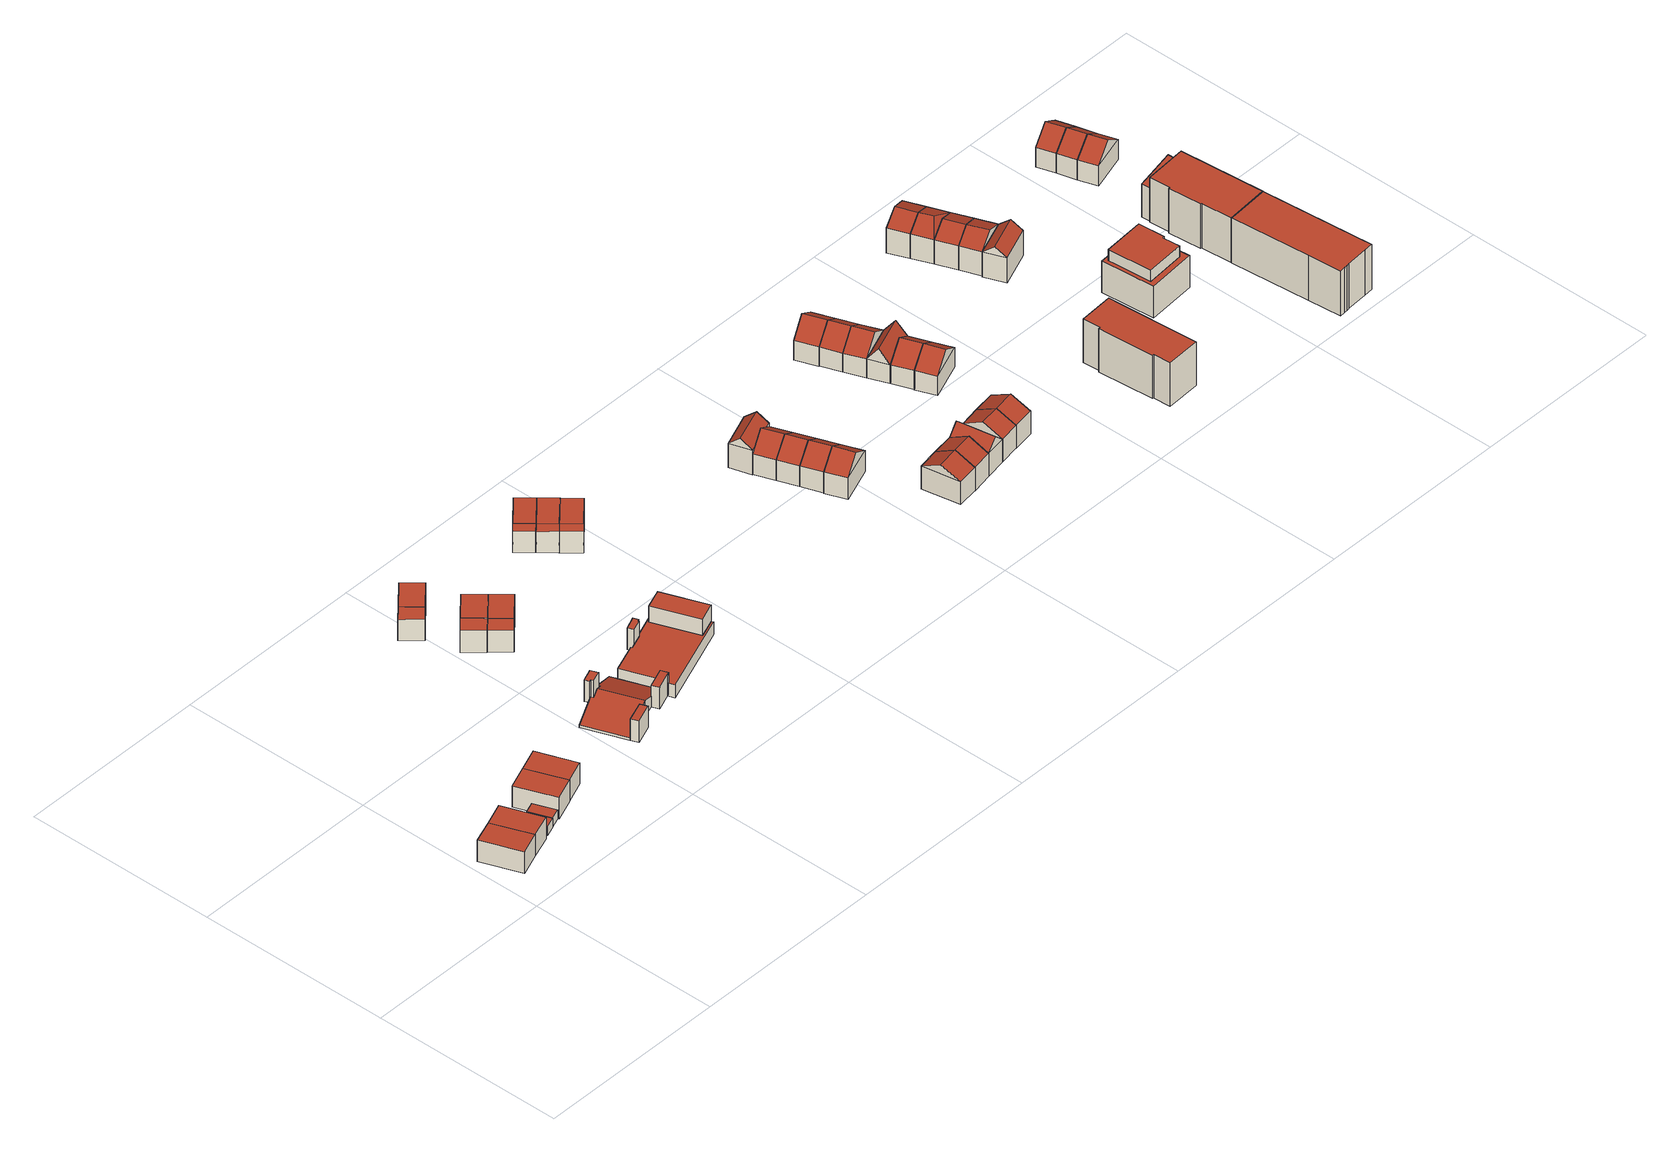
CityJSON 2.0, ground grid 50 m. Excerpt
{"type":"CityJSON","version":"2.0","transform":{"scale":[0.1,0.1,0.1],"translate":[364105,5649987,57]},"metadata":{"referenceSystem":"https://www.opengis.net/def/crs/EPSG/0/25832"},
"CityObjects":{
"building1":{"type":"Building","attributes":{"Geometrietyp2DReferenz":"3000","Gemeindeschluessel":"05315000","function":"31001_1010","roofType":"9999","measuredHeight":6,"storeysAboveGround":3},"address":[{"country":"Germany","locality":"Köln","thoroughfareNumber":"20","thoroughfareName":"Dellbrücker Steinweg"}],"geometry":[{"type":"Solid","lod":"2","boundaries":[[[[0,1,2,3]],[[1,4,5,2]],[[0,6,4,1]],[[3,7,6,0]],[[2,5,7,3]],[[4,6,7,5]]]],"semantics":{"surfaces":[{"type":"RoofSurface"},{"type":"WallSurface"},{"type":"GroundSurface"}],"values":[[0,1,1,1,1,2]]}}]},
"building2":{"type":"Building","attributes":{"Geometrietyp2DReferenz":"3000","Gemeindeschluessel":"05315000","function":"31001_1010","roofType":"9999","measuredHeight":6,"storeysAboveGround":3},"address":[{"country":"Germany","locality":"Köln","thoroughfareNumber":"22","thoroughfareName":"Dellbrücker Steinweg"}],"geometry":[{"type":"Solid","lod":"2","boundaries":[[[[1,8,9,2]],[[8,10,11,9]],[[1,4,10,8]],[[2,5,4,1]],[[9,11,5,2]],[[10,4,5,11]]]],"semantics":{"surfaces":[{"type":"RoofSurface"},{"type":"WallSurface"},{"type":"GroundSurface"}],"values":[[0,1,1,1,1,2]]}}]},
"building3":{"type":"Building","attributes":{"Geometrietyp2DReferenz":"3000","Gemeindeschluessel":"05315000","function":"31001_2463","roofType":"9999","measuredHeight":2.5,"storeysAboveGround":1},"address":[{"country":"Germany","locality":"Köln","thoroughfareNumber":"22","thoroughfareName":"Dellbrücker Steinweg"}],"geometry":[{"type":"Solid","lod":"2","boundaries":[[[[12,13,14,15]],[[13,16,17,14]],[[12,18,16,13]],[[15,19,18,12]],[[14,17,19,15]],[[16,18,19,17]]]],"semantics":{"surfaces":[{"type":"RoofSurface"},{"type":"WallSurface"},{"type":"GroundSurface"}],"values":[[0,1,1,1,1,2]]}}]},
"building4":{"type":"Building","attributes":{"Geometrietyp2DReferenz":"3000","Gemeindeschluessel":"05315000","function":"31001_2463","roofType":"9999","measuredHeight":2.5,"storeysAboveGround":1},"address":[{"country":"Germany","locality":"Köln","thoroughfareNumber":"24","thoroughfareName":"Dellbrücker Steinweg"}],"geometry":[{"type":"Solid","lod":"2","boundaries":[[[[20,21,22,23]],[[21,24,25,22]],[[20,26,24,21]],[[23,27,26,20]],[[22,25,27,23]],[[24,26,27,25]]]],"semantics":{"surfaces":[{"type":"RoofSurface"},{"type":"WallSurface"},{"type":"GroundSurface"}],"values":[[0,1,1,1,1,2]]}}]},
"building5":{"type":"Building","attributes":{"Geometrietyp2DReferenz":"3000","Gemeindeschluessel":"05315000","function":"31001_1010","roofType":"9999","measuredHeight":6.06,"storeysAboveGround":3},"address":[{"country":"Germany","locality":"Köln","thoroughfareNumber":"24","thoroughfareName":"Dellbrücker Steinweg"}],"geometry":[{"type":"Solid","lod":"2","boundaries":[[[[28,29,30,31]],[[29,32,33,30]],[[28,34,32,29]],[[31,35,34,28]],[[30,33,35,31]],[[32,34,35,33]]]],"semantics":{"surfaces":[{"type":"RoofSurface"},{"type":"WallSurface"},{"type":"GroundSurface"}],"values":[[0,1,1,1,1,2]]}}]},
"building6":{"type":"Building","attributes":{"Geometrietyp2DReferenz":"3000","Gemeindeschluessel":"05315000","function":"31001_1010","roofType":"9999","measuredHeight":5.94,"storeysAboveGround":3},"address":[{"country":"Germany","locality":"Köln","thoroughfareNumber":"26","thoroughfareName":"Dellbrücker Steinweg"}],"geometry":[{"type":"Solid","lod":"2","boundaries":[[[[29,36,37,30]],[[36,38,39,37]],[[29,40,38,36]],[[30,41,40,29]],[[37,39,41,30]],[[38,40,41,39]]]],"semantics":{"surfaces":[{"type":"RoofSurface"},{"type":"WallSurface"},{"type":"GroundSurface"}],"values":[[0,1,1,1,1,2]]}}]},
"building7":{"type":"Building","attributes":{"Gemeindeschluessel":"05315000","Geometrietyp2DReferenz":"3000","function":"31001_1010"},"address":[{"country":"Germany","locality":"Köln","thoroughfareNumber":"54","thoroughfareName":"Dellbrücker Steinweg"}],"children":["building7-1","building7-2","building7-3","building7-4"]},
"building7-1":{"type":"BuildingPart","attributes":{"roofType":"3100","measuredHeight":4.27,"storeysAboveGround":4},"parents":["building7"],"geometry":[{"type":"MultiSurface","lod":"2","boundaries":[[[42,43,44,45]],[[46,47,43,42]],[[48,49,50,51]],[[52,53,49,48]],[[54,55,56,57]],[[58,59,55,54]],[[60,61,59,58]],[[62,63,61,60]],[[64,65,63,62]],[[66,67,52,48,51,46,42,68]],[[45,64,62,60,58,54,57,68,42]],[[43,47,50,49,53,69,70,71,56,55,59,61,63,65,44]],[[46,51,50,47]],[[72,73,69,53]],[[67,73,72,52]],[[73,74,70,69]],[[67,66,74,73]],[[75,71,70,74]],[[66,68,75,74]],[[75,76,56,71]],[[68,57,76,75]],[[65,64,45,44]]],"semantics":{"surfaces":[{"type":"WallSurface"},{"type":"RoofSurface"},{"type":"GroundSurface"},{"type":"ClosureSurface"}],"values":[0,0,0,0,0,0,0,0,0,1,1,2,3,0,3,0,3,0,3,0,3,3]}}]},
"building7-2":{"type":"BuildingPart","attributes":{"roofType":"1000","measuredHeight":6,"storeysAboveGround":4},"parents":["building7"],"geometry":[{"type":"MultiSurface","lod":"2","boundaries":[[[77,78,47,79]],[[80,81,78,77]],[[82,50,81,80]],[[77,79,82,80]],[[47,78,81,50]],[[82,79,46,51]],[[47,50,51,46]]],"semantics":{"surfaces":[{"type":"WallSurface"},{"type":"RoofSurface"},{"type":"GroundSurface"},{"type":"ClosureSurface"}],"values":[0,0,0,1,2,0,3]}}]},
"building7-3":{"type":"BuildingPart","attributes":{"roofType":"9999","measuredHeight":6,"storeysAboveGround":4},"parents":["building7"],"geometry":[{"type":"MultiSurface","lod":"2","boundaries":[[[83,84,85,86,87]],[[85,44,88,86]],[[85,84,64,45]],[[83,89,65,84]],[[87,90,89,83]],[[86,88,90,87]],[[65,44,45,64]],[[44,65,89,90,88]]],"semantics":{"surfaces":[{"type":"RoofSurface"},{"type":"WallSurface"},{"type":"GroundSurface"}],"values":[0,1,1,1,1,1,1,2]}}]},
"building7-4":{"type":"BuildingPart","attributes":{"roofType":"9999","measuredHeight":6,"storeysAboveGround":4},"address":[{"country":"Germany","locality":"Köln","thoroughfareNumber":"54","thoroughfareName":"Dellbrücker Steinweg"}],"parents":["building7"],"geometry":[{"type":"MultiSurface","lod":"2","boundaries":[[[91,92,93,94,95,96]],[[94,76,97,95]],[[94,93,66,68,57]],[[93,92,67,66]],[[92,91,52,67]],[[96,98,72,91]],[[95,97,98,96]],[[74,75,68,66]],[[57,68,75,76]],[[73,74,66,67]],[[72,73,67,52]],[[76,74,73,72,98,97]]],"semantics":{"surfaces":[{"type":"RoofSurface"},{"type":"WallSurface"},{"type":"GroundSurface"}],"values":[0,1,1,1,1,1,1,1,1,1,1,2]}}]},
"building8":{"type":"Building","attributes":{"Gemeindeschluessel":"05315000","Geometrietyp2DReferenz":"3000","function":"31001_1010"},"address":[{"country":"Germany","locality":"Köln","thoroughfareNumber":"19","thoroughfareName":"Dellbrücker Steinweg"}],"children":["building8-1","building8-2"]},
"building8-1":{"type":"BuildingPart","attributes":{"roofType":"9999","measuredHeight":5.98,"storeysAboveGround":3},"parents":["building8"],"geometry":[{"type":"MultiSurface","lod":"2","boundaries":[[[99,100,101,102]],[[100,103,104,101]],[[99,105,103,100]],[[102,106,105,99]],[[107,108,104,106]],[[102,101,108,107]],[[103,105,106,104]]],"semantics":{"surfaces":[{"type":"RoofSurface"},{"type":"WallSurface"},{"type":"GroundSurface"}],"values":[0,1,1,1,1,1,2]}}]},
"building8-2":{"type":"BuildingPart","attributes":{"roofType":"9999","measuredHeight":5.97,"storeysAboveGround":3},"address":[{"country":"Germany","locality":"Köln","thoroughfareNumber":"19","thoroughfareName":"Dellbrücker Steinweg"}],"parents":["building8"],"geometry":[{"type":"Solid","lod":"2","boundaries":[[[[109,102,101,110]],[[109,111,107,102]],[[110,112,111,109]],[[101,108,112,110]],[[102,107,108,101]],[[107,111,112,108]]]],"semantics":{"surfaces":[{"type":"RoofSurface"},{"type":"WallSurface"},{"type":"GroundSurface"}],"values":[[0,1,1,1,1,2]]}}]},
"building9":{"type":"Building","attributes":{"Gemeindeschluessel":"05315000","Geometrietyp2DReferenz":"3000","function":"31001_1010"},"address":[{"country":"Germany","locality":"Köln","thoroughfareNumber":"17","thoroughfareName":"Dellbrücker Steinweg"}],"children":["building9-1","building9-2"]},
"building9-1":{"type":"BuildingPart","attributes":{"roofType":"9999","measuredHeight":6.03,"storeysAboveGround":3},"parents":["building9"],"geometry":[{"type":"Solid","lod":"2","boundaries":[[[[113,114,115,116]],[[114,117,118,115]],[[113,119,117,114]],[[116,120,119,113]],[[115,118,120,116]],[[117,119,120,118]]]],"semantics":{"surfaces":[{"type":"RoofSurface"},{"type":"WallSurface"},{"type":"GroundSurface"}],"values":[[0,1,1,1,1,2]]}}]},
"building9-2":{"type":"BuildingPart","attributes":{"roofType":"9999","measuredHeight":6.03,"storeysAboveGround":3},"address":[{"country":"Germany","locality":"Köln","thoroughfareNumber":"17","thoroughfareName":"Dellbrücker Steinweg"}],"parents":["building9"],"geometry":[{"type":"Solid","lod":"2","boundaries":[[[[121,116,115,122]],[[121,123,120,116]],[[122,124,123,121]],[[115,118,124,122]],[[116,120,118,115]],[[120,123,124,118]]]],"semantics":{"surfaces":[{"type":"RoofSurface"},{"type":"WallSurface"},{"type":"GroundSurface"}],"values":[[0,1,1,1,1,2]]}}]},
"building10":{"type":"Building","attributes":{"Gemeindeschluessel":"05315000","Geometrietyp2DReferenz":"3000","function":"31001_1010"},"address":[{"country":"Germany","locality":"Köln","thoroughfareNumber":"15","thoroughfareName":"Dellbrücker Steinweg"}],"children":["building10-1","building10-2"]},
"building10-1":{"type":"BuildingPart","attributes":{"roofType":"9999","measuredHeight":5.97,"storeysAboveGround":3},"parents":["building10"],"geometry":[{"type":"Solid","lod":"2","boundaries":[[[[125,113,116,126]],[[113,127,128,116]],[[125,129,127,113]],[[126,130,129,125]],[[126,116,128,130]],[[127,129,130,128]]]],"semantics":{"surfaces":[{"type":"RoofSurface"},{"type":"WallSurface"},{"type":"GroundSurface"}],"values":[[0,1,1,1,1,2]]}}]},
"building10-2":{"type":"BuildingPart","attributes":{"roofType":"9999","measuredHeight":5.97,"storeysAboveGround":3},"address":[{"country":"Germany","locality":"Köln","thoroughfareNumber":"15","thoroughfareName":"Dellbrücker Steinweg"}],"parents":["building10"],"geometry":[{"type":"Solid","lod":"2","boundaries":[[[[131,126,116,121]],[[131,132,130,126]],[[121,133,132,131]],[[116,128,133,121]],[[126,130,128,116]],[[130,132,133,128]]]],"semantics":{"surfaces":[{"type":"RoofSurface"},{"type":"WallSurface"},{"type":"GroundSurface"}],"values":[[0,1,1,1,1,2]]}}]},
"building11":{"type":"Building","attributes":{"Gemeindeschluessel":"05315000","Geometrietyp2DReferenz":"3000","function":"31001_1010"},"address":[{"country":"Germany","locality":"Köln","thoroughfareNumber":"56","thoroughfareName":"Dellbrücker Steinweg"}],"children":["building11-1","building11-2","building11-3"]},
"building11-1":{"type":"BuildingPart","attributes":{"roofType":"9999","measuredHeight":3.6,"storeysAboveGround":3},"parents":["building11"],"geometry":[{"type":"MultiSurface","lod":"2","boundaries":[[[134,135,136,137,138,139,140,141,142,143,144,145,146,147,148,149]],[[147,150,151,148]],[[146,152,150,147]],[[145,153,152,146]],[[144,154,153,145]],[[143,155,154,144]],[[142,156,155,143]],[[157,158,159,156]],[[158,160,161,159]],[[160,162,163,161]],[[138,164,163,139]],[[137,165,164,138]],[[166,167,168,165]],[[167,169,170,168]],[[169,171,172,170]],[[149,173,172,134]],[[148,151,173,149]],[[142,141,158,157]],[[141,140,160,158]],[[140,139,162,160]],[[137,136,167,166]],[[136,135,169,167]],[[135,134,171,169]],[[150,152,153,154,155,156,159,161,163,164,165,168,170,172,173,151]]],"semantics":{"surfaces":[{"type":"RoofSurface"},{"type":"WallSurface"},{"type":"GroundSurface"}],"values":[0,1,1,1,1,1,1,1,1,1,1,1,1,1,1,1,1,1,1,1,1,1,1,2]}}]},
"building11-2":{"type":"BuildingPart","attributes":{"roofType":"9999","measuredHeight":6,"storeysAboveGround":3},"address":[{"country":"Germany","locality":"Köln","thoroughfareNumber":"56","thoroughfareName":"Dellbrücker Steinweg"}],"parents":["building11"],"geometry":[{"type":"MultiSurface","lod":"2","boundaries":[[[174,175,176,177,178,179]],[[177,162,180,178]],[[177,176,140,139]],[[176,175,141,140]],[[175,174,142,141]],[[179,181,157,174]],[[178,180,181,179]],[[160,162,139,140]],[[158,160,140,141]],[[157,158,141,142]],[[162,160,158,157,181,180]]],"semantics":{"surfaces":[{"type":"RoofSurface"},{"type":"WallSurface"},{"type":"GroundSurface"}],"values":[0,1,1,1,1,1,1,1,1,1,2]}}]},
"building11-3":{"type":"BuildingPart","attributes":{"roofType":"9999","measuredHeight":6,"storeysAboveGround":3},"address":[{"country":"Germany","locality":"Köln","thoroughfareNumber":"56","thoroughfareName":"Dellbrücker Steinweg"}],"parents":["building11"],"geometry":[{"type":"MultiSurface","lod":"2","boundaries":[[[182,183,184,185]],[[184,183,137,136]],[[182,171,166,183]],[[182,185,135,134]],[[185,184,136,135]],[[166,167,136,137]],[[169,171,134,135]],[[167,169,135,136]],[[166,171,169,167]]],"semantics":{"surfaces":[{"type":"RoofSurface"},{"type":"WallSurface"},{"type":"GroundSurface"}],"values":[0,1,1,1,1,1,1,1,2]}}]},
"building12":{"type":"Building","attributes":{"Gemeindeschluessel":"05315000","Geometrietyp2DReferenz":"3000","function":"31001_1010"},"address":[{"country":"Germany","locality":"Köln","thoroughfareNumber":"35","thoroughfareName":"Dellbrücker Steinweg"}],"children":["building12-1","building12-2"]},
"building12-1":{"type":"BuildingPart","attributes":{"roofType":"9999","measuredHeight":6,"storeysAboveGround":3},"parents":["building12"],"geometry":[{"type":"Solid","lod":"2","boundaries":[[[[186,187,188,189]],[[187,190,191,188]],[[186,192,190,187]],[[189,193,192,186]],[[191,193,189,188]],[[190,192,193,191]]]],"semantics":{"surfaces":[{"type":"RoofSurface"},{"type":"WallSurface"},{"type":"GroundSurface"}],"values":[[0,1,1,1,1,2]]}}]},
"building12-2":{"type":"BuildingPart","attributes":{"roofType":"9999","measuredHeight":6,"storeysAboveGround":3},"address":[{"country":"Germany","locality":"Köln","thoroughfareNumber":"35","thoroughfareName":"Dellbrücker Steinweg"}],"parents":["building12"],"geometry":[{"type":"Solid","lod":"2","boundaries":[[[[194,189,188,195]],[[194,196,193,189]],[[195,197,196,194]],[[188,191,197,195]],[[188,189,193,191]],[[193,196,197,191]]]],"semantics":{"surfaces":[{"type":"RoofSurface"},{"type":"WallSurface"},{"type":"GroundSurface"}],"values":[[0,1,1,1,1,2]]}}]},
"building13":{"type":"Building","attributes":{"Gemeindeschluessel":"05315000","Geometrietyp2DReferenz":"3000","function":"31001_1010"},"address":[{"country":"Germany","locality":"Köln","thoroughfareNumber":"37","thoroughfareName":"Dellbrücker Steinweg"}],"children":["building13-1","building13-2"]},
"building13-1":{"type":"BuildingPart","attributes":{"roofType":"9999","measuredHeight":5.99,"storeysAboveGround":3},"parents":["building13"],"geometry":[{"type":"Solid","lod":"2","boundaries":[[[[198,186,189,199]],[[186,192,193,189]],[[198,200,192,186]],[[199,201,200,198]],[[189,193,201,199]],[[192,200,201,193]]]],"semantics":{"surfaces":[{"type":"RoofSurface"},{"type":"WallSurface"},{"type":"GroundSurface"}],"values":[[0,1,1,1,1,2]]}}]},
"building13-2":{"type":"BuildingPart","attributes":{"roofType":"9999","measuredHeight":5.99,"storeysAboveGround":3},"address":[{"country":"Germany","locality":"Köln","thoroughfareNumber":"37","thoroughfareName":"Dellbrücker Steinweg"}],"parents":["building13"],"geometry":[{"type":"Solid","lod":"2","boundaries":[[[[202,199,189,194]],[[202,203,201,199]],[[194,196,203,202]],[[189,193,196,194]],[[199,201,193,189]],[[201,203,196,193]]]],"semantics":{"surfaces":[{"type":"RoofSurface"},{"type":"WallSurface"},{"type":"GroundSurface"}],"values":[[0,1,1,1,1,2]]}}]},
"building14":{"type":"Building","attributes":{"Gemeindeschluessel":"05315000","Geometrietyp2DReferenz":"3000","function":"31001_1010"},"address":[{"country":"Germany","locality":"Köln","thoroughfareNumber":"39","thoroughfareName":"Dellbrücker Steinweg"}],"children":["building14-1","building14-2"]},
"building14-1":{"type":"BuildingPart","attributes":{"roofType":"9999","measuredHeight":6,"storeysAboveGround":3},"parents":["building14"],"geometry":[{"type":"Solid","lod":"2","boundaries":[[[[204,198,199,205]],[[198,200,201,199]],[[204,206,200,198]],[[205,207,206,204]],[[199,201,207,205]],[[200,206,207,201]]]],"semantics":{"surfaces":[{"type":"RoofSurface"},{"type":"WallSurface"},{"type":"GroundSurface"}],"values":[[0,1,1,1,1,2]]}}]},
"building14-2":{"type":"BuildingPart","attributes":{"roofType":"9999","measuredHeight":6,"storeysAboveGround":3},"address":[{"country":"Germany","locality":"Köln","thoroughfareNumber":"39","thoroughfareName":"Dellbrücker Steinweg"}],"parents":["building14"],"geometry":[{"type":"Solid","lod":"2","boundaries":[[[[208,205,199,202]],[[208,209,207,205]],[[202,203,209,208]],[[199,201,203,202]],[[199,205,207,201]],[[207,209,203,201]]]],"semantics":{"surfaces":[{"type":"RoofSurface"},{"type":"WallSurface"},{"type":"GroundSurface"}],"values":[[0,1,1,1,1,2]]}}]},
"building15":{"type":"Building","attributes":{"Geometrietyp2DReferenz":"3000","Gemeindeschluessel":"05315000","function":"31001_1010","roofType":"3100","measuredHeight":9.1,"storeysAboveGround":2},"address":[{"country":"Germany","locality":"Köln","thoroughfareNumber":"58","thoroughfareName":"Dellbrücker Steinweg"}],"geometry":[{"type":"Solid","lod":"2","boundaries":[[[[210,211,212,213]],[[214,215,211,210]],[[216,217,215,214]],[[213,212,217,216]],[[210,218,214]],[[216,219,213]],[[213,219,218,210]],[[214,218,219,216]],[[211,215,217,212]]]],"semantics":{"surfaces":[{"type":"WallSurface"},{"type":"RoofSurface"},{"type":"GroundSurface"}],"values":[[0,0,0,0,0,0,1,1,2]]}}]},
"building16":{"type":"Building","attributes":{"Geometrietyp2DReferenz":"3000","Gemeindeschluessel":"05315000","function":"31001_1010","roofType":"3100","measuredHeight":9.22,"storeysAboveGround":2},"address":[{"country":"Germany","locality":"Köln","thoroughfareNumber":"60","thoroughfareName":"Dellbrücker Steinweg"}],"geometry":[{"type":"Solid","lod":"2","boundaries":[[[[220,221,222,223]],[[224,225,221,220]],[[226,227,225,224]],[[223,222,227,226]],[[220,228,224]],[[226,229,223]],[[223,229,228,220]],[[224,228,229,226]],[[221,225,227,222]]]],"semantics":{"surfaces":[{"type":"WallSurface"},{"type":"RoofSurface"},{"type":"GroundSurface"}],"values":[[0,0,0,0,0,0,1,1,2]]}}]},
"building17":{"type":"Building","attributes":{"Geometrietyp2DReferenz":"3000","Gemeindeschluessel":"05315000","function":"31001_1010","roofType":"3100","measuredHeight":9.22,"storeysAboveGround":2},"address":[{"country":"Germany","locality":"Köln","thoroughfareNumber":"62","thoroughfareName":"Dellbrücker Steinweg"}],"geometry":[{"type":"Solid","lod":"2","boundaries":[[[[230,231,221,220]],[[232,233,231,230]],[[224,225,233,232]],[[220,221,225,224]],[[230,234,232]],[[224,228,220]],[[220,228,234,230]],[[232,234,228,224]],[[231,233,225,221]]]],"semantics":{"surfaces":[{"type":"WallSurface"},{"type":"RoofSurface"},{"type":"GroundSurface"}],"values":[[0,0,0,0,0,0,1,1,2]]}}]},
"building18":{"type":"Building","attributes":{"Geometrietyp2DReferenz":"3000","Gemeindeschluessel":"05315000","function":"31001_1010","roofType":"3100","measuredHeight":9.26,"storeysAboveGround":2},"address":[{"country":"Germany","locality":"Köln","thoroughfareNumber":"64","thoroughfareName":"Dellbrücker Steinweg"}],"geometry":[{"type":"Solid","lod":"2","boundaries":[[[[235,236,231,230]],[[237,238,236,235]],[[232,233,238,237]],[[230,231,233,232]],[[235,239,237]],[[232,234,230]],[[230,234,239,235]],[[237,239,234,232]],[[236,238,233,231]]]],"semantics":{"surfaces":[{"type":"WallSurface"},{"type":"RoofSurface"},{"type":"GroundSurface"}],"values":[[0,0,0,0,0,0,1,1,2]]}}]},
"building19":{"type":"Building","attributes":{"Geometrietyp2DReferenz":"3000","Gemeindeschluessel":"05315000","function":"31001_1010","roofType":"3100","measuredHeight":9.31,"storeysAboveGround":2},"address":[{"country":"Germany","locality":"Köln","thoroughfareNumber":"66","thoroughfareName":"Dellbrücker Steinweg"}],"geometry":[{"type":"Solid","lod":"2","boundaries":[[[[240,241,242,235]],[[243,244,241,240]],[[237,245,244,243]],[[235,242,245,237]],[[240,246,243]],[[237,239,235]],[[235,239,246,240]],[[243,246,239,237]],[[241,244,245,242]]]],"semantics":{"surfaces":[{"type":"WallSurface"},{"type":"RoofSurface"},{"type":"GroundSurface"}],"values":[[0,0,0,0,0,0,1,1,2]]}}]},
"building20":{"type":"Building","attributes":{"Geometrietyp2DReferenz":"3000","Gemeindeschluessel":"05315000","function":"31001_1010","roofType":"3100","measuredHeight":8.98,"storeysAboveGround":2},"address":[{"country":"Germany","locality":"Köln","thoroughfareNumber":"29","thoroughfareName":"Krokusweg"}],"geometry":[{"type":"Solid","lod":"2","boundaries":[[[[247,248,249,250]],[[251,252,248,247]],[[253,254,252,251]],[[250,249,254,253]],[[247,255,251]],[[253,256,250]],[[250,256,255,247]],[[251,255,256,253]],[[248,252,254,249]]]],"semantics":{"surfaces":[{"type":"WallSurface"},{"type":"RoofSurface"},{"type":"GroundSurface"}],"values":[[0,0,0,0,0,0,1,1,2]]}}]},
"building21":{"type":"Building","attributes":{"Geometrietyp2DReferenz":"3000","Gemeindeschluessel":"05315000","function":"31001_1010","roofType":"3100","measuredHeight":9.03,"storeysAboveGround":2},"address":[{"country":"Germany","locality":"Köln","thoroughfareNumber":"27","thoroughfareName":"Krokusweg"}],"geometry":[{"type":"Solid","lod":"2","boundaries":[[[[250,257,258,259]],[[253,260,257,250]],[[261,262,260,253]],[[259,258,262,261]],[[250,256,253]],[[261,263,259]],[[259,263,256,250]],[[253,256,263,261]],[[257,260,262,258]]]],"semantics":{"surfaces":[{"type":"WallSurface"},{"type":"RoofSurface"},{"type":"GroundSurface"}],"values":[[0,0,0,0,0,0,1,1,2]]}}]},
"building22":{"type":"Building","attributes":{"Geometrietyp2DReferenz":"3000","Gemeindeschluessel":"05315000","function":"31001_1010","roofType":"3100","measuredHeight":9.01,"storeysAboveGround":2},"address":[{"country":"Germany","locality":"Köln","thoroughfareNumber":"25","thoroughfareName":"Krokusweg"}],"geometry":[{"type":"Solid","lod":"2","boundaries":[[[[264,265,266,267]],[[259,268,265,264]],[[261,269,268,259]],[[267,266,269,261]],[[264,270,259]],[[261,271,267]],[[267,271,270,264]],[[259,270,271,261]],[[265,268,269,266]]]],"semantics":{"surfaces":[{"type":"WallSurface"},{"type":"RoofSurface"},{"type":"GroundSurface"}],"values":[[0,0,0,0,0,0,1,1,2]]}}]},
"building23":{"type":"Building","attributes":{"Geometrietyp2DReferenz":"3000","Gemeindeschluessel":"05315000","function":"31001_1010","roofType":"3100","measuredHeight":8.9,"storeysAboveGround":2},"address":[{"country":"Germany","locality":"Köln","thoroughfareNumber":"23","thoroughfareName":"Krokusweg"}],"geometry":[{"type":"Solid","lod":"2","boundaries":[[[[264,272,273,274]],[[267,275,272,264]],[[276,277,275,267]],[[274,273,277,276]],[[264,278,267]],[[276,279,274]],[[274,279,278,264]],[[267,278,279,276]],[[272,275,277,273]]]],"semantics":{"surfaces":[{"type":"WallSurface"},{"type":"RoofSurface"},{"type":"GroundSurface"}],"values":[[0,0,0,0,0,0,1,1,2]]}}]},
"building24":{"type":"Building","attributes":{"Geometrietyp2DReferenz":"3000","Gemeindeschluessel":"05315000","function":"31001_1010","roofType":"3100","measuredHeight":8.97,"storeysAboveGround":2},"address":[{"country":"Germany","locality":"Köln","thoroughfareNumber":"21","thoroughfareName":"Krokusweg"}],"geometry":[{"type":"Solid","lod":"2","boundaries":[[[[274,280,281,282]],[[276,283,280,274]],[[284,285,283,276]],[[282,281,285,284]],[[274,279,276]],[[284,286,282]],[[282,286,279,274]],[[276,279,286,284]],[[280,283,285,281]]]],"semantics":{"surfaces":[{"type":"WallSurface"},{"type":"RoofSurface"},{"type":"GroundSurface"}],"values":[[0,0,0,0,0,0,1,1,2]]}}]},
"building25":{"type":"Building","attributes":{"Geometrietyp2DReferenz":"3000","Gemeindeschluessel":"05315000","function":"31001_1010","roofType":"3100","measuredHeight":9.03,"storeysAboveGround":2},"address":[{"country":"Germany","locality":"Köln","thoroughfareNumber":"68","thoroughfareName":"Dellbrücker Steinweg"}],"geometry":[{"type":"Solid","lod":"2","boundaries":[[[[287,288,289,290]],[[291,292,288,287]],[[293,294,292,291]],[[290,289,294,293]],[[287,295,291]],[[293,296,290]],[[290,296,295,287]],[[291,295,296,293]],[[288,292,294,289]]]],"semantics":{"surfaces":[{"type":"WallSurface"},{"type":"RoofSurface"},{"type":"GroundSurface"}],"values":[[0,0,0,0,0,0,1,1,2]]}}]},
"building26":{"type":"Building","attributes":{"Geometrietyp2DReferenz":"3000","Gemeindeschluessel":"05315000","function":"31001_1010","roofType":"3100","measuredHeight":8.97,"storeysAboveGround":2},"address":[{"country":"Germany","locality":"Köln","thoroughfareNumber":"70","thoroughfareName":"Dellbrücker Steinweg"}],"geometry":[{"type":"Solid","lod":"2","boundaries":[[[[297,298,299,287]],[[300,301,298,297]],[[291,302,301,300]],[[287,299,302,291]],[[297,303,300]],[[291,295,287]],[[287,295,303,297]],[[300,303,295,291]],[[298,301,302,299]]]],"semantics":{"surfaces":[{"type":"WallSurface"},{"type":"RoofSurface"},{"type":"GroundSurface"}],"values":[[0,0,0,0,0,0,1,1,2]]}}]},
"building27":{"type":"Building","attributes":{"Geometrietyp2DReferenz":"3000","Gemeindeschluessel":"05315000","function":"31001_1010","roofType":"3100","measuredHeight":8.96,"storeysAboveGround":2},"address":[{"country":"Germany","locality":"Köln","thoroughfareNumber":"72","thoroughfareName":"Dellbrücker Steinweg"}],"geometry":[{"type":"Solid","lod":"2","boundaries":[[[[304,305,298,297]],[[306,307,305,304]],[[300,301,307,306]],[[297,298,301,300]],[[304,308,306]],[[300,303,297]],[[297,303,308,304]],[[306,308,303,300]],[[305,307,301,298]]]],"semantics":{"surfaces":[{"type":"WallSurface"},{"type":"RoofSurface"},{"type":"GroundSurface"}],"values":[[0,0,0,0,0,0,1,1,2]]}}]},
"building28":{"type":"Building","attributes":{"Geometrietyp2DReferenz":"3000","Gemeindeschluessel":"05315000","function":"31001_1010","roofType":"3100","measuredHeight":8.93,"storeysAboveGround":2},"address":[{"country":"Germany","locality":"Köln","thoroughfareNumber":"74","thoroughfareName":"Dellbrücker Steinweg"}],"geometry":[{"type":"Solid","lod":"2","boundaries":[[[[309,310,311,312]],[[306,307,310,309]],[[304,305,307,306]],[[312,311,305,304]],[[309,313,306]],[[304,314,312]],[[312,314,313,309]],[[306,313,314,304]],[[310,307,305,311]]]],"semantics":{"surfaces":[{"type":"WallSurface"},{"type":"RoofSurface"},{"type":"GroundSurface"}],"values":[[0,0,0,0,0,0,1,1,2]]}}]},
"building29":{"type":"Building","attributes":{"Geometrietyp2DReferenz":"3000","Gemeindeschluessel":"05315000","function":"31001_1010","roofType":"3100","measuredHeight":8.91,"storeysAboveGround":2},"address":[{"country":"Germany","locality":"Köln","thoroughfareNumber":"76","thoroughfareName":"Dellbrücker Steinweg"}],"geometry":[{"type":"Solid","lod":"2","boundaries":[[[[315,316,311,312]],[[317,318,316,315]],[[309,310,318,317]],[[312,311,310,309]],[[315,319,317]],[[309,320,312]],[[312,320,319,315]],[[317,319,320,309]],[[316,318,310,311]]]],"semantics":{"surfaces":[{"type":"WallSurface"},{"type":"RoofSurface"},{"type":"GroundSurface"}],"values":[[0,0,0,0,0,0,1,1,2]]}}]},
"building30":{"type":"Building","attributes":{"Geometrietyp2DReferenz":"3000","Gemeindeschluessel":"05315000","function":"31001_1010","roofType":"3100","measuredHeight":9.08,"storeysAboveGround":2},"address":[{"country":"Germany","locality":"Köln","thoroughfareNumber":"78","thoroughfareName":"Dellbrücker Steinweg"}],"geometry":[{"type":"Solid","lod":"2","boundaries":[[[[321,322,323,315]],[[324,325,322,321]],[[317,326,325,324]],[[315,323,326,317]],[[321,327,324]],[[317,319,315]],[[315,319,327,321]],[[324,327,319,317]],[[322,325,326,323]]]],"semantics":{"surfaces":[{"type":"WallSurface"},{"type":"RoofSurface"},{"type":"GroundSurface"}],"values":[[0,0,0,0,0,0,1,1,2]]}}]},
"building31":{"type":"Building","attributes":{"Geometrietyp2DReferenz":"3000","Gemeindeschluessel":"05315000","function":"31001_1010","roofType":"1000","measuredHeight":12.29,"storeysAboveGround":3},"address":[{"country":"Germany","locality":"Köln","thoroughfareNumber":"10","thoroughfareName":"Krokusweg"}],"geometry":[{"type":"Solid","lod":"2","boundaries":[[[[328,329,330,331]],[[332,333,329,328]],[[334,335,333,332]],[[336,337,335,334]],[[338,339,337,336]],[[340,341,339,338]],[[342,343,341,340]],[[331,330,343,342]],[[340,338,336,334,332,328,331,342]],[[329,333,335,337,339,341,343,330]]]],"semantics":{"surfaces":[{"type":"WallSurface"},{"type":"RoofSurface"},{"type":"GroundSurface"}],"values":[[0,0,0,0,0,0,0,0,1,2]]}}]},
"building32":{"type":"Building","attributes":{"Geometrietyp2DReferenz":"3000","Gemeindeschluessel":"05315000","function":"31001_1010","roofType":"3100","measuredHeight":9.08,"storeysAboveGround":2},"address":[{"country":"Germany","locality":"Köln","thoroughfareNumber":"82","thoroughfareName":"Dellbrücker Steinweg"}],"geometry":[{"type":"Solid","lod":"2","boundaries":[[[[344,345,346,347]],[[348,349,345,344]],[[350,351,349,348]],[[347,346,351,350]],[[344,352,348]],[[350,353,347]],[[347,353,352,344]],[[348,352,353,350]],[[345,349,351,346]]]],"semantics":{"surfaces":[{"type":"WallSurface"},{"type":"RoofSurface"},{"type":"GroundSurface"}],"values":[[0,0,0,0,0,0,1,1,2]]}}]},
"building33":{"type":"Building","attributes":{"Geometrietyp2DReferenz":"3000","Gemeindeschluessel":"05315000","function":"31001_1010","roofType":"5000","measuredHeight":9.03,"storeysAboveGround":2},"address":[{"country":"Germany","locality":"Köln","thoroughfareNumber":"84","thoroughfareName":"Dellbrücker Steinweg"}],"geometry":[{"type":"Solid","lod":"2","boundaries":[[[[354,355,356,344]],[[357,358,355,354]],[[348,359,358,357]],[[344,356,359,348]],[[354,360,357]],[[348,352,344]],[[344,352,360,354]],[[357,360,352,348]],[[355,358,359,356]]]],"semantics":{"surfaces":[{"type":"WallSurface"},{"type":"RoofSurface"},{"type":"GroundSurface"}],"values":[[0,0,0,0,1,0,1,1,2]]}}]},
"building34":{"type":"Building","attributes":{"Geometrietyp2DReferenz":"3000","Gemeindeschluessel":"05315000","function":"31001_1010","roofType":"3100","measuredHeight":8.99,"storeysAboveGround":2},"address":[{"country":"Germany","locality":"Köln","thoroughfareNumber":"86","thoroughfareName":"Dellbrücker Steinweg"}],"geometry":[{"type":"Solid","lod":"2","boundaries":[[[[361,362,355,354]],[[363,364,362,361]],[[357,358,364,363]],[[354,355,358,357]],[[361,365,363]],[[357,366,354]],[[354,366,365,361]],[[363,365,366,357]],[[362,364,358,355]]]],"semantics":{"surfaces":[{"type":"WallSurface"},{"type":"RoofSurface"},{"type":"GroundSurface"}],"values":[[0,0,0,0,0,0,1,1,2]]}}]},
"building35":{"type":"Building","attributes":{"Geometrietyp2DReferenz":"3000","Gemeindeschluessel":"05315000","function":"31001_1010","roofType":"3100","measuredHeight":9.04,"storeysAboveGround":2},"address":[{"country":"Germany","locality":"Köln","thoroughfareNumber":"88","thoroughfareName":"Dellbrücker Steinweg"}],"geometry":[{"type":"Solid","lod":"2","boundaries":[[[[367,368,362,361]],[[369,370,368,367]],[[363,364,370,369]],[[361,362,364,363]],[[367,371,369]],[[363,365,361]],[[361,365,371,367]],[[369,371,365,363]],[[368,370,364,362]]]],"semantics":{"surfaces":[{"type":"WallSurface"},{"type":"RoofSurface"},{"type":"GroundSurface"}],"values":[[0,0,0,0,0,0,1,1,2]]}}]},
"building36":{"type":"Building","attributes":{"Geometrietyp2DReferenz":"3000","Gemeindeschluessel":"05315000","function":"31001_1010","roofType":"3100","measuredHeight":9.2,"storeysAboveGround":2},"address":[{"country":"Germany","locality":"Köln","thoroughfareNumber":"90","thoroughfareName":"Dellbrücker Steinweg"}],"geometry":[{"type":"Solid","lod":"2","boundaries":[[[[372,373,374,375]],[[369,376,373,372]],[[367,377,376,369]],[[375,374,377,367]],[[372,378,369]],[[367,379,375]],[[375,379,378,372]],[[369,378,379,367]],[[373,376,377,374]]]],"semantics":{"surfaces":[{"type":"WallSurface"},{"type":"RoofSurface"},{"type":"GroundSurface"}],"values":[[0,0,0,0,0,0,1,1,2]]}}]},
"building37":{"type":"Building","attributes":{"Gemeindeschluessel":"05315000","Geometrietyp2DReferenz":"3000","function":"31001_1010"},"address":[{"country":"Germany","locality":"Köln","thoroughfareNumber":"12","thoroughfareName":"Krokusweg"}],"children":["building37-1","building37-2","building37-3"]},
"building37-1":{"type":"BuildingPart","attributes":{"roofType":"1000","measuredHeight":11.89,"storeysAboveGround":4},"parents":["building37"],"geometry":[{"type":"Solid","lod":"2","boundaries":[[[[380,381,382,383,384,385]],[[386,387,388,389,390,391]],[[384,383,392,393]],[[386,391,393,392]],[[383,382,394,392]],[[387,386,392,394]],[[382,381,395,394]],[[388,387,394,395]],[[381,380,396,395]],[[389,388,395,396]],[[380,385,397,396]],[[390,389,396,397]],[[385,384,393,397]],[[391,390,397,393]]]],"semantics":{"surfaces":[{"type":"RoofSurface"},{"type":"GroundSurface"},{"type":"WallSurface"},{"type":"ClosureSurface"}],"values":[[0,1,2,3,2,3,2,3,2,3,2,3,2,3]]}}]},
"building37-2":{"type":"BuildingPart","attributes":{"roofType":"1000","measuredHeight":8.9,"storeysAboveGround":4},"address":[{"country":"Germany","locality":"Köln","thoroughfareNumber":"12","thoroughfareName":"Krokusweg"}],"parents":["building37"],"geometry":[{"type":"MultiSurface","lod":"2","boundaries":[[[398,399,400,401]],[[402,403,399,398]],[[404,405,403,402]],[[406,407,405,404]],[[408,409,407,406]],[[404,402,398,392,394,395,396,397,393,392,398,401,408,406]],[[400,399,386,391,390,389,388,387,386,399,403,405,407,409]],[[410,411,400,409]],[[408,401,412,413]],[[413,412,411,410]],[[392,393,391,386]],[[393,397,390,391]],[[397,396,389,390]],[[396,395,388,389]],[[395,394,387,388]],[[394,392,386,387]]],"semantics":{"surfaces":[{"type":"WallSurface"},{"type":"RoofSurface"},{"type":"GroundSurface"},{"type":"ClosureSurface"}],"values":[0,0,0,0,0,1,2,0,0,3,3,3,3,3,3,3]}}]},
"building37-3":{"type":"BuildingPart","attributes":{"roofType":"1000","measuredHeight":3.63,"storeysAboveGround":4},"address":[{"country":"Germany","locality":"Köln","thoroughfareNumber":"12","thoroughfareName":"Krokusweg"}],"parents":["building37"],"geometry":[{"type":"Solid","lod":"2","boundaries":[[[[414,415,416,417]],[[412,411,415,414]],[[417,416,410,413]],[[412,414,417,413]],[[415,411,410,416]],[[412,413,410,411]]]],"semantics":{"surfaces":[{"type":"WallSurface"},{"type":"RoofSurface"},{"type":"GroundSurface"},{"type":"ClosureSurface"}],"values":[[0,0,0,1,2,3]]}}]},
"building38":{"type":"Building","attributes":{"Geometrietyp2DReferenz":"3000","Gemeindeschluessel":"05315000","function":"31001_1010","roofType":"1000","measuredHeight":12.6,"storeysAboveGround":4},"address":[{"country":"Germany","locality":"Köln","thoroughfareNumber":"37","thoroughfareName":"Diepeschrather Str."}],"geometry":[{"type":"Solid","lod":"2","boundaries":[[[[418,419,420,421]],[[422,423,419,418]],[[424,425,423,422]],[[426,427,425,424]],[[428,429,427,426]],[[430,431,429,428]],[[432,433,431,430]],[[434,435,433,432]],[[436,437,435,434]],[[421,420,437,436]],[[434,432,430,428,426,424,422,418,421,436]],[[419,423,425,427,429,431,433,435,437,420]]]],"semantics":{"surfaces":[{"type":"WallSurface"},{"type":"RoofSurface"},{"type":"GroundSurface"}],"values":[[0,0,0,0,0,0,0,0,0,0,1,2]]}}]},
"building39":{"type":"Building","attributes":{"Gemeindeschluessel":"05315000","Geometrietyp2DReferenz":"3000","function":"31001_1010"},"address":[{"country":"Germany","locality":"Köln","thoroughfareNumber":"37a","thoroughfareName":"Diepeschrather Str."}],"children":["building39-1","building39-2"]},
"building39-1":{"type":"BuildingPart","attributes":{"roofType":"1000","measuredHeight":12.47,"storeysAboveGround":4},"parents":["building39"],"geometry":[{"type":"MultiSurface","lod":"2","boundaries":[[[438,439,440,441]],[[442,443,439,438]],[[444,445,443,442]],[[446,447,445,444]],[[448,449,450,451]],[[452,453,449,448]],[[441,440,453,452]],[[448,451,446,444,442,438,441,452]],[[439,443,445,447,450,449,453,440]],[[454,455,450,447]],[[446,451,456,457]],[[455,454,457,456]]],"semantics":{"surfaces":[{"type":"WallSurface"},{"type":"RoofSurface"},{"type":"GroundSurface"},{"type":"ClosureSurface"}],"values":[0,0,0,0,0,0,0,1,2,0,0,3]}}]},
"building39-2":{"type":"BuildingPart","attributes":{"roofType":"1000","measuredHeight":9.23,"storeysAboveGround":4},"address":[{"country":"Germany","locality":"Köln","thoroughfareNumber":"37a","thoroughfareName":"Diepeschrather Str."}],"parents":["building39"],"geometry":[{"type":"Solid","lod":"2","boundaries":[[[[456,455,458,459]],[[460,461,454,457]],[[459,458,461,460]],[[457,456,459,460]],[[455,454,461,458]],[[456,457,454,455]]]],"semantics":{"surfaces":[{"type":"WallSurface"},{"type":"RoofSurface"},{"type":"GroundSurface"},{"type":"ClosureSurface"}],"values":[[0,0,0,1,2,3]]}}]},
"building40":{"type":"Building","attributes":{"Geometrietyp2DReferenz":"3000","Gemeindeschluessel":"05315000","function":"31001_1010","roofType":"3100","measuredHeight":9,"storeysAboveGround":2},"address":[{"country":"Germany","locality":"Köln","thoroughfareNumber":"41","thoroughfareName":"Diepeschrather Str."}],"geometry":[{"type":"Solid","lod":"2","boundaries":[[[[462,463,464,465]],[[466,467,463,462]],[[468,469,467,466]],[[465,464,469,468]],[[462,470,466]],[[468,471,465]],[[465,471,470,462]],[[466,470,471,468]],[[463,467,469,464]]]],"semantics":{"surfaces":[{"type":"WallSurface"},{"type":"RoofSurface"},{"type":"GroundSurface"}],"values":[[0,0,0,0,0,0,1,1,2]]}}]},
"building41":{"type":"Building","attributes":{"Geometrietyp2DReferenz":"3000","Gemeindeschluessel":"05315000","function":"31001_1010","roofType":"3100","measuredHeight":9.13,"storeysAboveGround":2},"address":[{"country":"Germany","locality":"Köln","thoroughfareNumber":"39","thoroughfareName":"Diepeschrather Str."}],"geometry":[{"type":"Solid","lod":"2","boundaries":[[[[472,473,474,462]],[[475,476,473,472]],[[466,477,476,475]],[[462,474,477,466]],[[472,478,475]],[[466,470,462]],[[462,470,478,472]],[[475,478,470,466]],[[473,476,477,474]]]],"semantics":{"surfaces":[{"type":"WallSurface"},{"type":"RoofSurface"},{"type":"GroundSurface"}],"values":[[0,0,0,0,0,0,1,1,2]]}}]},
"building42":{"type":"Building","attributes":{"Geometrietyp2DReferenz":"3000","Gemeindeschluessel":"05315000","function":"31001_1010","roofType":"3100","measuredHeight":9.06,"storeysAboveGround":2},"address":[{"country":"Germany","locality":"Köln","thoroughfareNumber":"43","thoroughfareName":"Diepeschrather Str."}],"geometry":[{"type":"Solid","lod":"2","boundaries":[[[[465,464,479,480]],[[468,469,464,465]],[[481,482,469,468]],[[480,479,482,481]],[[465,471,468]],[[481,483,480]],[[480,483,471,465]],[[468,471,483,481]],[[464,469,482,479]]]],"semantics":{"surfaces":[{"type":"WallSurface"},{"type":"RoofSurface"},{"type":"GroundSurface"}],"values":[[0,0,0,0,0,0,1,1,2]]}}]}
},
"vertices":[
[42,71,92],[100,93,92],[61,194,92],[3,173,92],[100,93,32],[61,194,32],[42,71,32],[3,173,32],
[158,114,92],[119,216,92],[158,114,32],[119,216,32],
[167,118,58],[195,128,58],[173,184,58],[146,174,58],[195,128,33],[173,184,33],[167,118,33],[146,174,33],
[195,129,58],[223,139,58],[201,195,58],[174,185,58],[223,139,33],[201,195,33],[195,129,33],[174,185,33],
[232,143,85],[290,165,85],[251,266,85],[193,244,85],[290,165,25],[251,266,25],[232,143,25],[193,244,25],
[347,187,85],[309,288,85],[347,187,26],[309,288,26],[290,165,26],[251,266,26],
[617,242,59],[617,242,16],[648,253,16],[648,253,45],[586,230,45],[586,230,16],[494,321,23],[494,321,16],[535,211,16],[535,211,23],[552,343,48],[552,343,16],[597,353,50],[597,353,16],[586,348,16],[586,348,55],[595,359,50],[595,359,16],[657,382,23],[657,382,16],[664,363,23],[664,363,16],[698,272,23],[698,272,16],[559,338,50],[556,344,50],[578,345,59],[556,344,16],[559,338,16],[578,345,16],[552,343,37],[556,344,37],[559,338,37],[578,345,37],[586,348,37],
[593,211,76],[593,211,16],[586,230,76],[543,192,76],[543,192,16],[535,211,76],
[705,253,76],[698,272,76],[648,253,76],[655,234,76],[700,251,76],[655,234,16],[705,253,16],[700,251,16],
[552,343,97],[556,344,97],[559,338,97],[586,348,97],[579,367,97],[547,355,97],[579,367,37],[547,355,37],
[586,847,66],[548,890,66],[489,839,66],[527,795,66],[548,890,6],[489,839,6],[586,847,6],[527,795,6],[527,795,7],[489,839,7],
[495,767,66],[457,811,66],[495,767,7],[457,811,7],
[646,721,68],[607,765,68],[548,713,68],[587,669,68],[607,765,7],[548,713,7],[646,721,7],[587,669,7],
[555,642,68],[517,685,68],[555,642,7],[517,685,7],
[684,678,68],[625,626,68],[646,721,8],[587,669,8],[684,678,8],[625,626,8],
[594,599,68],[594,599,8],[555,642,8],
[915,319,51],[867,301,51],[823,417,51],[871,435,51],[870,440,51],[778,405,51],[773,404,51],[774,400,51],[747,390,51],[736,386,51],[734,389,51],[664,363,51],[705,253,51],[700,251,51],[705,235,51],[917,314,51],[700,251,15],[705,235,15],[705,253,15],[664,363,15],[734,389,15],[736,386,15],[747,390,15],[747,390,33],[774,400,33],[774,400,15],[773,404,33],[773,404,15],[778,405,33],[778,405,15],[870,440,15],[871,435,15],[871,435,36],[823,417,36],[823,417,15],[867,301,36],[867,301,15],[915,319,36],[915,319,15],[917,314,15],
[747,390,93],[774,400,93],[773,404,93],[778,405,93],[773,418,93],[741,405,93],[773,418,33],[741,405,33],
[915,319,96],[871,435,96],[823,417,96],[867,301,96],
[950,854,72],[917,892,72],[854,837,72],[887,799,72],[917,892,12],[854,837,12],[950,854,12],[887,799,12],
[867,782,72],[834,819,72],[867,782,12],[834,819,12],
[983,817,72],[920,762,72],[983,817,12],[920,762,12],
[900,744,72],[900,744,12],
[1018,778,72],[955,723,72],[1018,778,12],[955,723,12],
[935,705,72],[935,705,12],
[1342,585,111],[1342,585,43],[1434,620,43],[1434,620,111],[1325,640,111],[1325,640,43],[1414,674,111],[1414,674,43],[1334,613,134],[1424,647,134],
[1454,568,102],[1454,568,44],[1434,620,44],[1434,620,102],[1361,534,102],[1361,534,44],[1342,585,102],[1342,585,44],[1407,551,136],[1388,603,136],
[1473,517,102],[1473,517,44],[1380,483,102],[1380,483,44],[1426,500,136],
[1492,466,102],[1492,466,44],[1399,431,102],[1399,431,44],[1446,449,136],
[1512,413,102],[1512,413,43],[1492,466,43],[1419,379,102],[1419,379,43],[1399,431,43],[1465,396,136],
[1568,188,106],[1568,188,42],[1624,197,42],[1624,197,106],[1551,286,106],[1551,286,42],[1607,296,106],[1607,296,42],[1559,237,132],[1616,247,132],
[1624,197,41],[1678,207,41],[1678,207,106],[1607,296,41],[1662,305,106],[1662,305,41],[1670,256,132],
[1733,216,106],[1733,216,42],[1716,314,42],[1716,314,106],[1678,207,42],[1662,305,42],[1706,211,132],[1689,310,132],
[1733,216,43],[1787,225,43],[1787,225,106],[1716,314,43],[1769,324,106],[1769,324,43],[1724,265,132],[1778,274,132],
[1787,225,42],[1843,234,42],[1843,234,106],[1769,324,42],[1826,333,106],[1826,333,42],[1834,283,132],
[1802,758,96],[1802,758,42],[1781,813,42],[1781,813,96],[1706,721,96],[1706,721,42],[1686,776,96],[1686,776,42],[1754,739,132],[1733,795,132],
[1821,707,96],[1821,707,43],[1802,758,43],[1725,670,96],[1725,670,43],[1706,721,43],[1773,689,132],
[1841,656,96],[1841,656,43],[1745,619,96],[1745,619,43],[1793,637,132],
[1765,568,96],[1765,568,43],[1861,605,43],[1861,605,96],[1755,593,132],[1851,630,132],
[1881,553,96],[1881,553,43],[1785,517,96],[1785,517,43],[1833,535,132],[1813,586,132],
[1900,504,96],[1900,504,42],[1881,553,42],[1804,467,96],[1804,467,42],[1785,517,42],[1852,485,132],
[2097,311,162],[2097,311,40],[2100,265,40],[2100,265,162],[2185,317,162],[2185,317,40],[2202,80,162],[2202,80,40],[2113,74,162],[2113,74,40],[2110,119,162],[2110,119,40],[2107,119,162],[2107,119,40],[2096,265,162],[2096,265,40],
[2195,851,110],[2195,851,41],[2175,903,41],[2175,903,110],[2104,816,110],[2104,816,41],[2084,867,110],[2084,867,41],[2150,834,132],[2130,885,132],
[2215,800,110],[2215,800,42],[2195,851,42],[2124,765,110],[2124,765,42],[2104,816,42],[2163,800,132],
[2235,749,110],[2235,749,42],[2144,713,110],[2144,713,42],[2189,731,132],[2169,782,132],
[2255,697,110],[2255,697,42],[2163,662,110],[2163,662,42],[2209,680,132],
[2184,609,110],[2184,609,40],[2275,644,40],[2275,644,110],[2163,662,40],[2255,697,40],[2174,636,132],[2265,671,132],
[2421,325,155],[2417,370,155],[2422,370,155],[2417,439,155],[2310,430,155],[2319,316,155],[2417,439,36],[2422,370,36],[2417,370,36],[2421,325,36],[2319,316,36],[2310,430,36],[2417,439,125],[2310,430,125],[2422,370,125],[2417,370,125],[2421,325,125],[2319,316,125],
[2426,450,125],[2426,450,36],[2378,446,36],[2378,446,125],[2438,311,125],[2438,311,36],[2311,300,125],[2311,300,36],[2299,439,125],[2299,439,36],[2347,443,125],[2347,443,36],[2347,443,37],[2378,446,37],[2378,446,74],[2347,443,74],
[2377,462,74],[2377,462,37],[2345,459,37],[2345,459,74],
[2697,19,159],[2697,19,33],[2672,310,33],[2672,310,159],[2673,17,159],[2673,17,33],[2616,13,159],[2616,13,33],[2616,12,159],[2616,12,33],[2610,11,159],[2610,11,33],[2601,10,159],[2601,10,33],[2586,9,159],[2586,9,33],[2579,95,159],[2579,95,33],[2561,301,159],[2561,301,33],
[2551,381,159],[2551,381,34],[2555,381,34],[2555,381,159],[2544,467,159],[2544,467,34],[2548,467,159],[2548,467,34],[2544,521,159],[2544,521,34],[2672,311,159],[2672,311,34],[2654,530,34],[2654,530,159],[2561,302,159],[2561,302,34],[2544,521,37],[2654,530,37],[2654,530,130],[2544,521,130],
[2652,566,37],[2652,566,130],[2542,543,130],[2542,543,37],
[2634,754,95],[2634,754,40],[2620,802,40],[2620,802,95],[2539,726,95],[2539,726,40],[2525,774,95],[2525,774,40],[2587,740,130],[2573,788,130],
[2649,707,95],[2649,707,39],[2634,754,39],[2556,679,95],[2556,679,39],[2539,726,39],[2602,693,130],
[2606,850,40],[2606,850,95],[2511,821,95],[2511,821,40],[2558,836,130]
]}
